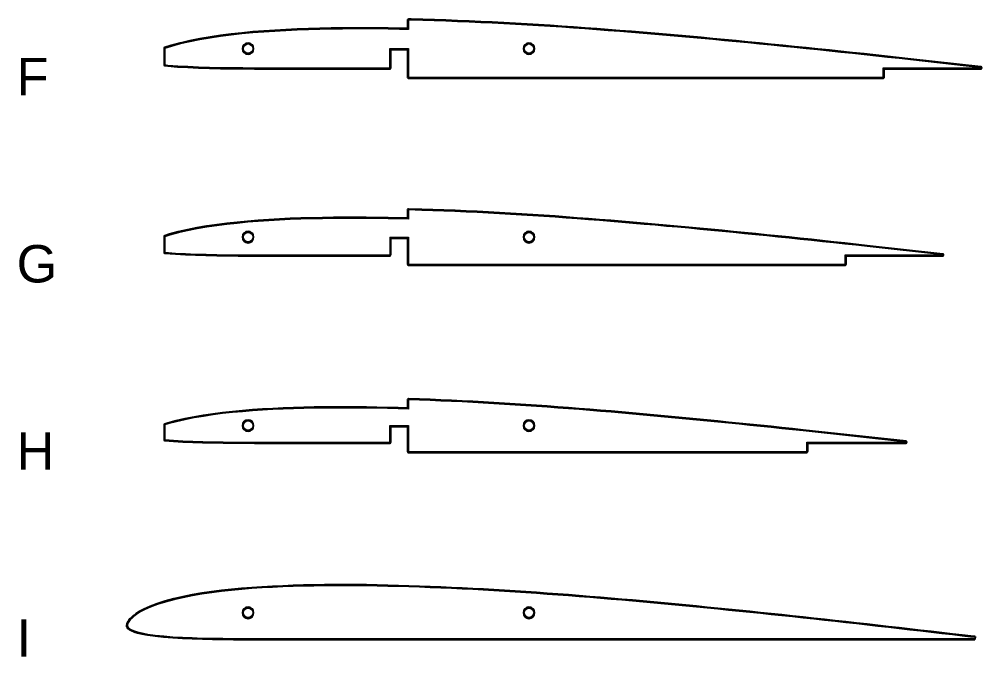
# Model space of a CAD drawing. Header units: millimetres. Extents: x -12 to 387, y -282 to 174.
# Drawn here: x -11.6 to 91.2, y -281.9 to -213.8 of the extents above; entities that cross this region are included whole.
import ezdxf

# ---------------------------------------------------------------- set-up
doc = ezdxf.new("R2010")
doc.units = ezdxf.units.MM
doc.layers.get('0').update_dxf_attribs({"color": 18, "lineweight": 9, "true_color": 0x000000})
doc.layers.add('+0.1mm', color=56, linetype='Continuous', true_color=0x808000)
doc.layers.add('Beschriftung', color=6, linetype='Continuous', lineweight=25, true_color=0xff00ff)
doc.styles.add('textstyle19', font='LiberationSans-Regular.ttf')
doc.styles.add('textstyle20', font='LiberationSans-Regular.ttf')
doc.styles.add('textstyle21', font='LiberationSans-Regular.ttf')
doc.styles.add('textstyle22', font='LiberationSans-Regular.ttf')

msp = doc.modelspace()

# ---------------------------------------------------------------- linework, layer by layer
at = {"layer": '+0.1mm'}
msp.add_line((90.5, -279.79), (90.49, -280.1), dxfattribs=at)
at = {"layer": '+0.1mm', "flags": 128}
for points in [[(29.9, -217.05), (29.9, -220, 0.414221), (30, -220.1), (30.96, -220.1), (32.21, -220.1), (33.47, -220.1), (34.72, -220.1), (35.97, -220.1), (37.22, -220.1), (38.47, -220.1), (39.72, -220.1), (40.97, -220.1), (42.22, -220.1), (43.47, -220.1), (43.47, -220.1), (44.72, -220.1), (45.97, -220.1), (47.22, -220.1), (48.47, -220.1), (49.72, -220.1), (50.97, -220.1), (52.22, -220.1), (53.47, -220.1), (54.72, -220.1), (55.97, -220.1), (57.22, -220.1), (59.72, -220.1), (62.22, -220.1), (63.47, -220.1), (64.72, -220.1), (65.97, -220.1), (67.22, -220.1), (68.46, -220.1), (69.71, -220.1), (70.96, -220.1), (72.21, -220.1), (73.47, -220.1), (74.72, -220.1), (75.97, -220.1), (80.7, -220.1, 0.414219), (80.8, -220), (80.8, -219.1), (91.11, -219.1, 0.945729), (91.13, -218.9), (83.63, -218.06), (82.39, -217.92), (81.15, -217.79), (79.91, -217.65, 0.000273), (79.91, -217.65), (78.67, -217.52, 0.000261), (78.67, -217.52), (77.43, -217.38, 0.000257), (77.43, -217.38), (76.18, -217.25, 0.000256), (76.18, -217.25), (74.94, -217.12, 0.000263), (74.94, -217.12), (73.7, -216.99, 0.000261), (73.7, -216.99), (72.46, -216.87), (71.21, -216.74, 0.000256), (71.21, -216.74), (69.97, -216.61), (68.73, -216.49, 0.000272), (68.73, -216.49), (67.48, -216.37, 0.000272), (67.48, -216.37), (66.24, -216.24, 0.000292), (66.24, -216.24), (65, -216.12, 0.000333), (65, -216.12), (63.75, -216.01, 0.000291), (63.75, -216.01), (62.51, -215.89, 0.00039), (62.51, -215.89), (61.27, -215.77, 0.000334), (61.27, -215.77), (60.03, -215.66, 0.00039), (60.03, -215.66), (58.79, -215.55, 0.00043), (58.79, -215.55), (57.54, -215.44, 0.000391), (57.54, -215.44), (56.3, -215.33, 0.00049), (56.3, -215.33), (55.06, -215.23, 0.00047), (55.06, -215.23), (53.82, -215.13, 0.000531), (53.82, -215.13), (52.58, -215.03, 0.000509), (52.58, -215.03), (51.34, -214.93, 0.000572), (51.34, -214.93), (50.1, -214.84, 0.00057), (50.1, -214.84), (48.86, -214.75, 0.000571), (48.86, -214.75), (47.62, -214.66, 0.000693), (47.62, -214.66), (46.38, -214.57, 0.000631), (46.38, -214.57), (45.14, -214.49, 0.000692), (45.14, -214.49), (43.9, -214.41, 0.000694), (43.9, -214.41), (42.66, -214.34, 0.000712), (42.66, -214.34), (41.43, -214.27, 0.000753), (41.43, -214.27), (40.19, -214.2, 0.000792), (40.19, -214.2), (38.95, -214.13, 0.000812), (38.95, -214.13), (37.71, -214.08, 0.000813), (37.71, -214.08), (36.48, -214.02, 0.000893), (36.48, -214.02), (35.24, -213.97, 0.000933), (35.24, -213.97), (34, -213.92, 0.000915), (34, -213.92), (32.77, -213.88, 0.001055), (32.77, -213.88), (31.53, -213.84, 0.001077), (31.53, -213.84), (30.3, -213.81, 0.001118), (30.3, -213.81), (30, -213.81, 0.420337), (29.9, -213.91), (29.9, -214.8), (29.05, -214.79, 0.001201), (29.05, -214.79), (27.82, -214.77, 0.001284), (27.82, -214.77), (26.6, -214.75, 0.001369), (26.6, -214.75), (25.38, -214.75, 0.001453), (25.38, -214.75), (24.16, -214.75, 0.001581), (24.16, -214.75), (22.94, -214.76, 0.00169), (22.94, -214.76), (21.73, -214.77, 0.001779), (21.73, -214.77), (20.52, -214.8, 0.002018), (20.52, -214.8), (19.31, -214.83, 0.002115), (19.31, -214.83), (18.11, -214.88, 0.002342), (18.11, -214.88), (16.91, -214.93, 0.002533), (16.91, -214.93), (15.73, -215, 0.002841), (15.72, -215), (14.54, -215.08, 0.003099), (14.54, -215.08), (13.37, -215.17, 0.003484), (13.37, -215.17), (12.21, -215.28, 0.003827), (12.21, -215.28), (11.06, -215.41, 0.004416), (11.06, -215.41), (9.93, -215.55, 0.004902), (9.93, -215.56), (8.81, -215.72, 0.005676), (8.81, -215.72), (7.72, -215.91, 0.006612), (7.72, -215.91), (6.67, -216.12, 0.00755), (6.66, -216.12), (5.65, -216.35, 0.008925), (5.64, -216.35), (4.68, -216.61, 0.010628), (4.67, -216.61), (3.97, -216.83, 0.32761), (3.9, -216.93), (3.9, -218.66, 0.383108), (3.99, -218.76), (4.3, -218.8, 0.007014), (4.31, -218.8), (5.35, -218.88, 0.005172), (5.35, -218.88), (6.45, -218.94, 0.003807), (6.45, -218.94), (7.58, -218.99, 0.003091), (7.58, -218.99), (8.75, -219.03, 0.00234), (8.75, -219.03), (9.93, -219.06, 0.001762), (9.93, -219.06), (11.13, -219.07, 0.001283), (11.13, -219.07), (12.33, -219.08, 0.000965), (12.33, -219.08), (13.55, -219.09, 0.000575), (13.55, -219.09), (14.77, -219.09, 0.000271), (14.77, -219.09), (16, -219.1, 0.00025), (16, -219.1), (17.23, -219.1), (18.47, -219.1), (19.71, -219.1), (20.95, -219.1), (22.2, -219.1), (23.44, -219.1), (24.69, -219.1), (25.95, -219.1), (27.2, -219.1), (28, -219.1, 0.414206), (28.1, -219), (28.1, -217.05)], [(12.27, -216.95, 1), (13.47, -216.95, 1)], [(42.27, -216.95, 1), (43.47, -216.95, 1)], [(30, -240.1), (32.08, -240.1), (33.28, -240.1), (34.48, -240.1), (35.68, -240.1), (36.88, -240.1), (38.08, -240.1), (39.28, -240.1), (40.47, -240.1), (41.67, -240.1), (41.67, -240.1), (42.87, -240.1), (44.07, -240.1), (45.26, -240.1), (46.46, -240.1), (47.66, -240.1), (48.86, -240.1), (48.86, -240.1), (50.06, -240.1), (51.26, -240.1), (52.46, -240.1), (53.65, -240.1), (54.85, -240.1), (57.25, -240.1), (59.64, -240.1), (60.84, -240.1), (62.04, -240.1), (63.24, -240.1), (64.44, -240.1), (65.63, -240.1), (66.83, -240.1), (68.03, -240.1), (69.23, -240.1), (70.43, -240.1), (71.63, -240.1), (72.82, -240.1), (76.62, -240.1, 0.414219), (76.72, -240), (76.72, -239.1), (87.03, -239.1, 0.946161), (87.05, -238.9), (78.99, -238.01), (77.8, -237.87), (76.61, -237.74, 0.000273), (76.61, -237.74), (75.41, -237.62, 0.000261), (75.41, -237.62), (74.22, -237.49, 0.000257), (74.22, -237.49), (73.03, -237.36, 0.000256), (73.03, -237.36), (71.84, -237.24, 0.000263), (71.84, -237.24), (70.65, -237.11, 0.000261), (70.65, -237.11), (69.46, -236.99), (68.27, -236.87, 0.000256), (68.27, -236.87), (67.08, -236.75), (65.88, -236.63, 0.000272), (65.88, -236.63), (64.69, -236.51, 0.000272), (64.69, -236.51), (63.5, -236.4, 0.000292), (63.5, -236.4), (62.31, -236.28, 0.000333), (62.31, -236.28), (61.12, -236.17, 0.000291), (61.12, -236.17), (59.93, -236.06, 0.00039), (59.93, -236.06), (58.74, -235.95, 0.000334), (58.74, -235.95), (57.55, -235.84, 0.00039), (57.55, -235.84), (56.36, -235.73, 0.00043), (56.36, -235.73), (55.17, -235.63, 0.000391), (55.17, -235.63), (53.98, -235.52, 0.00049), (53.98, -235.52), (52.79, -235.42, 0.00047), (52.79, -235.42), (51.6, -235.32, 0.000531), (51.6, -235.32), (50.41, -235.23, 0.000509), (50.41, -235.23), (49.22, -235.14, 0.000572), (49.22, -235.14), (48.03, -235.05, 0.00057), (48.03, -235.05), (46.84, -234.96, 0.000571), (46.84, -234.96), (45.65, -234.87, 0.000693), (45.65, -234.87), (44.46, -234.79, 0.000631), (44.46, -234.79), (43.28, -234.71, 0.000692), (43.28, -234.71), (42.09, -234.64, 0.000694), (42.09, -234.64), (40.9, -234.57, 0.000712), (40.9, -234.57), (39.71, -234.5, 0.000753), (39.71, -234.5), (38.53, -234.43, 0.000792), (38.53, -234.43), (37.34, -234.37, 0.000812), (37.34, -234.37), (36.15, -234.32, 0.000813), (36.15, -234.32), (34.97, -234.26, 0.000893), (34.97, -234.26), (33.78, -234.21, 0.000933), (33.78, -234.21), (32.6, -234.17, 0.000915), (32.6, -234.17), (31.41, -234.13, 0.001055), (31.41, -234.13), (30, -234.09, 0.422923), (29.9, -234.19), (29.9, -235.08), (27.85, -235.04, 0.001201), (27.85, -235.04), (26.67, -235.02, 0.001284), (26.67, -235.02), (25.5, -235.01, 0.001369), (25.5, -235.01), (24.33, -235, 0.001453), (24.33, -235), (23.16, -235, 0.001581), (23.16, -235), (21.99, -235.01, 0.00169), (21.99, -235.01), (20.83, -235.03, 0.001779), (20.83, -235.03), (19.67, -235.05, 0.002018), (19.67, -235.05), (18.51, -235.08, 0.002115), (18.51, -235.08), (17.36, -235.12, 0.002342), (17.36, -235.12), (16.22, -235.18, 0.002533), (16.22, -235.18), (15.08, -235.24, 0.002841), (15.08, -235.24), (13.94, -235.32, 0.003099), (13.94, -235.32), (12.82, -235.41, 0.003484), (12.82, -235.41), (11.71, -235.52, 0.003827), (11.71, -235.52), (10.61, -235.64, 0.004416), (10.61, -235.64), (9.52, -235.78, 0.004902), (9.52, -235.78), (8.46, -235.93, 0.005676), (8.45, -235.93), (7.41, -236.11, 0.006612), (7.41, -236.11), (6.4, -236.31, 0.00755), (6.39, -236.31), (5.42, -236.54, 0.008925), (5.42, -236.54), (4.5, -236.79, 0.010628), (4.49, -236.79), (3.97, -236.95, 0.32761), (3.9, -237.05), (3.9, -238.7, 0.391173), (3.99, -238.8), (5.13, -238.89, 0.005172), (5.13, -238.89), (6.18, -238.95, 0.003807), (6.18, -238.95), (7.27, -239, 0.003091), (7.27, -239), (8.38, -239.03, 0.00234), (8.39, -239.03), (9.52, -239.06, 0.001762), (9.52, -239.06), (10.67, -239.07, 0.001283), (10.67, -239.07), (11.82, -239.08, 0.000965), (11.82, -239.08), (12.99, -239.09, 0.000575), (12.99, -239.09), (14.16, -239.1, 0.000271), (14.16, -239.1), (15.34, -239.1, 0.00025), (15.34, -239.1), (16.52, -239.1), (17.7, -239.1), (18.89, -239.1), (20.08, -239.1), (21.28, -239.1), (22.47, -239.1), (23.67, -239.1), (24.87, -239.1), (26.07, -239.1), (27.28, -239.1), (28, -239.1, 0.414229), (28.1, -239), (28.1, -237.19), (29.9, -237.19), (29.9, -240, 0.414202)], [(12.27, -237.09, 1), (13.47, -237.09, 1)], [(42.27, -237.09, 1), (43.47, -237.09, 1)], [(3.99, -258.82), (4.91, -258.9, 0.005172), (4.91, -258.9), (5.92, -258.96, 0.003807), (5.92, -258.96), (6.96, -259, 0.003091), (6.96, -259), (8.02, -259.04, 0.00234), (8.02, -259.04), (9.11, -259.06, 0.001762), (9.11, -259.06), (10.2, -259.07, 0.001283), (10.21, -259.07), (11.31, -259.09, 0.000965), (11.31, -259.09), (12.43, -259.09, 0.000575), (12.43, -259.09), (13.55, -259.1, 0.000271), (13.55, -259.1), (14.67, -259.1, 0.00025), (14.67, -259.1), (15.8, -259.1), (16.94, -259.1), (18.07, -259.1), (19.22, -259.1), (20.36, -259.1), (21.5, -259.1), (22.65, -259.1), (23.8, -259.1), (24.95, -259.1), (26.1, -259.1), (27.25, -259.1), (28, -259.1, 0.414206), (28.1, -259), (28.1, -257.34), (29.9, -257.34), (29.9, -260, 0.414209), (30, -260.1), (68.53, -260.1), (72.53, -260.1, 0.414219), (72.63, -260), (72.63, -259.1), (83.12, -259.1, 0.947571), (83.13, -258.9), (72.15, -257.71, 0.000261), (72.15, -257.71), (71.01, -257.59, 0.000257), (71.01, -257.59), (69.88, -257.47, 0.000256), (69.88, -257.47), (68.74, -257.35, 0.000263), (68.74, -257.35), (67.6, -257.23, 0.000261), (67.6, -257.23), (66.46, -257.12), (65.32, -257, 0.000256), (65.32, -257), (64.18, -256.89), (63.04, -256.77, 0.000272), (63.04, -256.77), (61.9, -256.66, 0.000272), (61.9, -256.66), (60.76, -256.55, 0.000292), (60.76, -256.55), (59.62, -256.44, 0.000333), (59.62, -256.44), (58.48, -256.33, 0.000291), (58.48, -256.33), (57.34, -256.22, 0.00039), (57.34, -256.22), (56.2, -256.12, 0.000334), (56.2, -256.12), (55.06, -256.01, 0.00039), (55.06, -256.01), (53.92, -255.91, 0.00043), (53.92, -255.91), (52.78, -255.81, 0.000391), (52.78, -255.81), (51.64, -255.71, 0.00049), (51.64, -255.71), (50.5, -255.62, 0.00047), (50.5, -255.62), (49.37, -255.52, 0.000531), (49.37, -255.52), (48.23, -255.43, 0.000509), (48.23, -255.43), (47.09, -255.34, 0.000572), (47.09, -255.34), (45.95, -255.26, 0.00057), (45.95, -255.26), (44.82, -255.17, 0.000571), (44.82, -255.17), (43.68, -255.09, 0.000693), (43.68, -255.09), (42.54, -255.01, 0.000631), (42.54, -255.01), (41.41, -254.94, 0.000692), (41.4, -254.94), (40.27, -254.87, 0.000694), (40.27, -254.87), (39.13, -254.8, 0.000712), (39.13, -254.8), (38, -254.73, 0.000753), (38, -254.73), (36.86, -254.67, 0.000792), (36.86, -254.67), (35.73, -254.61, 0.000812), (35.72, -254.61), (34.59, -254.56, 0.000813), (34.59, -254.56), (33.46, -254.51, 0.000893), (33.45, -254.51), (32.32, -254.46, 0.000933), (32.32, -254.46), (31.19, -254.42, 0.000915), (31.19, -254.42), (30, -254.38, 0.424167), (29.9, -254.48), (29.9, -255.37), (28.89, -255.34, 0.001077), (28.89, -255.34), (27.77, -255.32, 0.001118), (27.77, -255.32), (26.64, -255.29, 0.001201), (26.64, -255.29), (25.52, -255.27, 0.001284), (25.52, -255.27), (24.4, -255.26, 0.001369), (24.4, -255.26), (23.28, -255.26, 0.001453), (23.28, -255.26), (22.16, -255.26, 0.001581), (22.16, -255.26), (21.04, -255.26, 0.00169), (21.04, -255.26), (19.93, -255.28, 0.001779), (19.93, -255.28), (18.82, -255.3, 0.002018), (18.82, -255.3), (17.71, -255.33, 0.002115), (17.71, -255.33), (16.61, -255.37, 0.002342), (16.61, -255.37), (15.52, -255.43, 0.002533), (15.52, -255.43), (14.43, -255.49, 0.002841), (14.43, -255.49), (13.34, -255.56, 0.003099), (13.34, -255.56), (12.27, -255.65, 0.003484), (12.27, -255.65), (11.21, -255.75, 0.003827), (11.2, -255.75), (10.15, -255.86, 0.004416), (10.15, -255.86), (9.12, -256, 0.004902), (9.11, -256), (8.1, -256.15, 0.005676), (8.09, -256.15), (7.1, -256.32, 0.006612), (7.1, -256.32), (6.13, -256.51, 0.00755), (6.13, -256.51), (5.2, -256.73, 0.008925), (5.19, -256.73), (4.31, -256.96, 0.010628), (4.31, -256.96), (3.97, -257.07, 0.32761), (3.9, -257.17), (3.9, -258.73, 0.391173)], [(12.27, -257.24, 1), (13.47, -257.24, 1)], [(42.27, -257.24, 1), (43.47, -257.24, 1)], [(12.27, -277.24, 1), (13.47, -277.24, 1)], [(42.27, -277.24, 1), (43.47, -277.24, 1)]]:
    msp.add_lwpolyline(points, format="xyb", close=True, dxfattribs=at)
msp.add_lwpolyline([(90.5, -279.79), (90.04, -279.74, 0.000539), (90.04, -279.74), (89.14, -279.63, 0.000914), (89.14, -279.63), (88.09, -279.51, 0.000579), (88.09, -279.51), (86.97, -279.38), (85.83, -279.25), (84.69, -279.12), (83.55, -278.99), (82.41, -278.86), (81.27, -278.73), (80.13, -278.6), (78.99, -278.47), (77.85, -278.34), (76.71, -278.21), (75.57, -278.09), (74.43, -277.96), (73.29, -277.84, 0.000273), (73.29, -277.84), (72.15, -277.71, 0.000261), (72.15, -277.71), (71.01, -277.59, 0.000257), (71.01, -277.59), (69.88, -277.47, 0.000256), (69.88, -277.47), (68.74, -277.35, 0.000263), (68.74, -277.35), (67.6, -277.23, 0.000261), (67.6, -277.23), (66.46, -277.12), (65.32, -277, 0.000256), (65.32, -277), (64.18, -276.89), (63.04, -276.77, 0.000272), (63.04, -276.77), (61.9, -276.66, 0.000272), (61.9, -276.66), (60.76, -276.55, 0.000292), (60.76, -276.55), (59.62, -276.44, 0.000333), (59.62, -276.44), (58.48, -276.33, 0.000291), (58.48, -276.33), (57.34, -276.22, 0.00039), (57.34, -276.22), (56.2, -276.12, 0.000334), (56.2, -276.12), (55.06, -276.01, 0.00039), (55.06, -276.01), (53.92, -275.91, 0.00043), (53.92, -275.91), (52.78, -275.81, 0.000391), (52.78, -275.81), (51.64, -275.71, 0.00049), (51.64, -275.71), (50.5, -275.62, 0.00047), (50.5, -275.62), (49.37, -275.52, 0.000531), (49.37, -275.52), (48.23, -275.43, 0.000509), (48.23, -275.43), (47.09, -275.34, 0.000572), (47.09, -275.34), (45.95, -275.26, 0.00057), (45.95, -275.26), (44.82, -275.17, 0.000571), (44.82, -275.17), (43.68, -275.09, 0.000693), (43.68, -275.09), (42.54, -275.01, 0.000631), (42.54, -275.01), (41.41, -274.94, 0.000692), (41.4, -274.94), (40.27, -274.87, 0.000694), (40.27, -274.87), (39.13, -274.8, 0.000712), (39.13, -274.8), (38, -274.73, 0.000753), (38, -274.73), (36.86, -274.67, 0.000792), (36.86, -274.67), (35.73, -274.61, 0.000812), (35.72, -274.61), (34.59, -274.56, 0.000813), (34.59, -274.56), (33.46, -274.51, 0.000893), (33.45, -274.51), (32.32, -274.46, 0.000933), (32.32, -274.46), (31.19, -274.42, 0.000915), (31.19, -274.42), (30.05, -274.38, 0.001055), (30.05, -274.38), (28.92, -274.35, 0.001077), (28.92, -274.35), (27.79, -274.32, 0.001118), (27.79, -274.32), (26.66, -274.29, 0.001201), (26.66, -274.29), (25.53, -274.27, 0.001284), (25.53, -274.27), (24.4, -274.26, 0.001369), (24.4, -274.26), (23.28, -274.26, 0.001453), (23.28, -274.26), (22.15, -274.26, 0.001581), (22.15, -274.26), (21.03, -274.26, 0.00169), (21.03, -274.26), (19.91, -274.28, 0.001779), (19.91, -274.28), (18.8, -274.3, 0.002018), (18.79, -274.3), (17.68, -274.33, 0.002115), (17.68, -274.33), (16.57, -274.38, 0.002342), (16.57, -274.38), (15.47, -274.43, 0.002533), (15.47, -274.43), (14.37, -274.49, 0.002841), (14.36, -274.49), (13.27, -274.56, 0.003099), (13.27, -274.56), (12.18, -274.65, 0.003484), (12.18, -274.65), (11.1, -274.75, 0.003827), (11.1, -274.75), (10.04, -274.87, 0.004416), (10.03, -274.87), (8.98, -275.01, 0.004902), (8.98, -275.01), (7.94, -275.16, 0.005676), (7.94, -275.16), (6.92, -275.33, 0.006612), (6.91, -275.34), (5.92, -275.53, 0.00755), (5.92, -275.53), (4.95, -275.76, 0.008925), (4.95, -275.76), (4.03, -276, 0.010628), (4.03, -276), (3.18, -276.27, 0.012991), (3.17, -276.27), (2.41, -276.56, 0.015685), (2.41, -276.56), (1.78, -276.84, 0.017676), (1.77, -276.84), (1.28, -277.1, 0.018881), (1.27, -277.11), (0.9, -277.34, 0.019406), (0.9, -277.35), (0.63, -277.55, 0.019795), (0.62, -277.55), (0.42, -277.73, 0.02026), (0.41, -277.74), (0.26, -277.89, 0.020788), (0.26, -277.9), (0.14, -278.04, 0.02189), (0.14, -278.04), (0.06, -278.17, 0.023636), (0.05, -278.17), (-0.01, -278.29, 0.027369), (-0.02, -278.3), (-0.06, -278.4, 0.034266), (-0.06, -278.41), (-0.09, -278.52, 0.048987), (-0.09, -278.54), (-0.1, -278.64, 0.076828), (-0.1, -278.67), (-0.07, -278.77, 0.119973), (-0.05, -278.81), (0.04, -278.92, 0.057914), (0.06, -278.93), (0.19, -279.03, 0.034198), (0.21, -279.03), (0.41, -279.14, 0.024545), (0.42, -279.15), (0.69, -279.25, 0.019006), (0.7, -279.26), (1.05, -279.37, 0.015777), (1.06, -279.37), (1.53, -279.49, 0.013218), (1.54, -279.49), (2.15, -279.6, 0.011254), (2.16, -279.61), (2.94, -279.72, 0.009003), (2.94, -279.72), (3.86, -279.82, 0.007014), (3.86, -279.82), (4.84, -279.9, 0.005172), (4.84, -279.9), (5.87, -279.96, 0.003807), (5.87, -279.96), (6.92, -280, 0.003091), (6.92, -280), (8, -280.04, 0.00234), (8, -280.04), (9.09, -280.06, 0.001762), (9.09, -280.06), (10.19, -280.07, 0.001283), (10.19, -280.07), (11.3, -280.09, 0.000965), (11.31, -280.09), (12.42, -280.09, 0.000575), (12.42, -280.09), (13.55, -280.1, 0.000271), (13.55, -280.1), (14.67, -280.1, 0.00025), (14.67, -280.1), (15.8, -280.1), (16.94, -280.1), (18.07, -280.1), (19.22, -280.1), (20.36, -280.1), (21.5, -280.1), (22.65, -280.1), (23.8, -280.1), (24.95, -280.1), (26.1, -280.1), (27.25, -280.1), (28.4, -280.1), (29.55, -280.1), (30.69, -280.1), (31.84, -280.1), (32.99, -280.1), (34.14, -280.1), (35.28, -280.1), (36.43, -280.1), (37.58, -280.1), (38.72, -280.1), (39.87, -280.1), (41.02, -280.1), (42.16, -280.1), (43.31, -280.1), (44.45, -280.1), (45.6, -280.1), (46.75, -280.1), (47.89, -280.1), (49.04, -280.1), (50.19, -280.1), (51.33, -280.1), (51.33, -280.1), (52.48, -280.1), (52.48, -280.1), (53.63, -280.1), (54.77, -280.1), (55.92, -280.1), (57.06, -280.1), (58.21, -280.1), (59.36, -280.1), (60.5, -280.1), (61.65, -280.1), (62.8, -280.1), (63.94, -280.1), (65.09, -280.1), (66.24, -280.1), (67.38, -280.1), (68.53, -280.1), (69.68, -280.1), (70.82, -280.1), (71.97, -280.1), (73.12, -280.1), (74.27, -280.1), (75.41, -280.1), (76.56, -280.1), (77.71, -280.1), (78.86, -280.1), (80.01, -280.1), (81.16, -280.1), (82.31, -280.1), (83.46, -280.1), (84.61, -280.1), (85.76, -280.1), (86.91, -280.1), (88.04, -280.1), (89.11, -280.1), (90.02, -280.1), (90.49, -280.1)], format="xyb", dxfattribs=at)
for p, q in [((30, -213.91), (30, -214.91)), ((4, -216.93), (4, -218.66)), ((28, -219), (28, -216.95)), ((28, -216.95), (30, -216.95)), ((30, -216.95), (30, -220)), ((80.7, -220), (80.7, -219)), ((80.7, -219), (91.11, -219)), ((30, -234.19), (30, -235.18)), ((4, -237.05), (4, -238.7)), ((28, -237.09), (30, -237.09)), ((28, -237.09), (28, -239)), ((30, -237.09), (30, -240)), ((76.62, -240), (76.62, -239)), ((76.62, -239), (87.03, -239)), ((30, -254.48), (30, -255.48)), ((4, -257.17), (4, -258.73)), ((28, -259), (28, -257.24)), ((28, -257.24), (30, -257.24)), ((30, -257.24), (30, -260)), ((72.53, -260), (72.53, -259)), ((72.53, -259), (83.12, -259))]:
    msp.add_line(p, q)
at = {"flags": 128}
for points in [[(91.11, -219), (83.62, -218.16), (82.38, -218.02), (81.14, -217.89), (79.9, -217.75), (78.66, -217.62), (77.41, -217.48), (76.17, -217.35), (74.93, -217.22), (73.69, -217.09), (72.45, -216.96), (71.2, -216.84), (69.96, -216.71), (68.72, -216.59), (67.47, -216.47), (66.23, -216.34), (64.99, -216.22), (63.75, -216.11), (62.5, -215.99), (61.26, -215.87), (60.02, -215.76), (58.78, -215.65), (57.54, -215.54), (56.29, -215.43), (55.05, -215.33), (53.81, -215.23), (52.57, -215.13), (51.33, -215.03), (50.09, -214.94), (48.85, -214.85), (47.61, -214.76), (46.38, -214.67), (45.14, -214.59), (43.9, -214.51), (42.66, -214.44), (41.42, -214.37), (40.18, -214.3), (38.94, -214.23), (37.71, -214.18), (36.47, -214.12), (35.23, -214.07), (34, -214.02), (32.76, -213.98), (31.53, -213.94), (30.3, -213.91), (30, -213.91)], [(30, -214.91), (29.05, -214.89), (27.82, -214.87), (26.6, -214.85), (25.38, -214.85), (24.16, -214.85), (22.94, -214.86), (21.73, -214.87), (20.52, -214.9), (19.31, -214.93), (18.11, -214.98), (16.92, -215.03), (15.73, -215.1), (14.55, -215.18), (13.38, -215.27), (12.22, -215.38), (11.07, -215.51), (9.94, -215.65), (8.83, -215.82), (7.74, -216), (6.69, -216.21), (5.67, -216.45), (4.7, -216.71), (4, -216.93)], [(4, -218.66), (4.31, -218.7), (5.36, -218.78), (6.45, -218.84), (7.59, -218.89), (8.75, -218.93), (9.93, -218.96), (11.13, -218.97), (12.33, -218.98), (13.55, -218.99), (14.77, -218.99), (16, -219), (17.23, -219), (18.47, -219), (19.71, -219), (20.95, -219), (22.2, -219), (23.44, -219), (24.69, -219), (25.95, -219), (27.2, -219), (28, -219)], [(30, -220), (30.96, -220), (32.21, -220), (33.47, -220), (34.72, -220), (35.97, -220), (37.22, -220), (38.47, -220), (39.72, -220), (40.97, -220), (42.22, -220), (43.47, -220), (44.72, -220), (45.97, -220), (47.22, -220), (48.47, -220), (49.72, -220), (50.97, -220), (52.22, -220), (53.47, -220), (54.72, -220), (55.97, -220), (57.22, -220), (58.47, -220), (59.72, -220), (60.97, -220), (62.22, -220), (63.47, -220), (64.72, -220), (65.97, -220), (67.22, -220), (68.46, -220), (69.71, -220), (70.96, -220), (72.21, -220), (73.47, -220), (74.72, -220), (75.97, -220), (80.7, -220)], [(87.03, -239), (78.98, -238.11), (77.78, -237.97), (76.59, -237.84), (75.4, -237.72), (74.21, -237.59), (73.02, -237.46), (71.83, -237.34), (70.64, -237.21), (69.45, -237.09), (68.26, -236.97), (67.07, -236.85), (65.87, -236.73), (64.68, -236.61), (63.49, -236.5), (62.3, -236.38), (61.11, -236.27), (59.92, -236.15), (58.73, -236.04), (57.54, -235.94), (56.35, -235.83), (55.16, -235.73), (53.97, -235.62), (52.78, -235.52), (51.59, -235.42), (50.4, -235.33), (49.21, -235.24), (48.02, -235.15), (46.83, -235.06), (45.65, -234.97), (44.46, -234.89), (43.27, -234.81), (42.08, -234.74), (40.89, -234.67), (39.71, -234.6), (38.52, -234.53), (37.33, -234.47), (36.15, -234.42), (34.96, -234.36), (33.78, -234.31), (32.59, -234.27), (31.41, -234.23), (30, -234.19)], [(30, -235.18), (27.85, -235.14), (26.67, -235.12), (25.5, -235.11), (24.33, -235.1), (23.16, -235.1), (21.99, -235.11), (20.83, -235.13), (19.67, -235.15), (18.52, -235.18), (17.37, -235.22), (16.22, -235.28), (15.08, -235.34), (13.95, -235.42), (12.83, -235.51), (11.72, -235.62), (10.62, -235.74), (9.54, -235.87), (8.47, -236.03), (7.43, -236.21), (6.42, -236.41), (5.44, -236.64), (4.52, -236.88), (4, -237.05)], [(4, -238.7), (5.14, -238.79), (6.19, -238.85), (7.27, -238.9), (8.39, -238.93), (9.52, -238.96), (10.67, -238.97), (11.82, -238.98), (12.99, -238.99), (14.16, -239), (15.34, -239), (16.52, -239), (17.7, -239), (18.89, -239), (20.08, -239), (21.28, -239), (22.47, -239), (23.67, -239), (24.87, -239), (26.07, -239), (27.28, -239), (28, -239)], [(30, -240), (32.08, -240), (33.28, -240), (34.48, -240), (35.68, -240), (36.88, -240), (38.08, -240), (39.28, -240), (40.47, -240), (41.67, -240), (42.87, -240), (44.07, -240), (45.26, -240), (46.46, -240), (47.66, -240), (48.86, -240), (50.06, -240), (51.26, -240), (52.46, -240), (53.65, -240), (54.85, -240), (56.05, -240), (57.25, -240), (58.45, -240), (59.64, -240), (60.84, -240), (62.04, -240), (63.24, -240), (64.44, -240), (65.63, -240), (66.83, -240), (68.03, -240), (69.23, -240), (70.43, -240), (71.63, -240), (72.82, -240), (76.62, -240)], [(83.12, -259), (72.14, -257.81), (71, -257.69), (69.86, -257.57), (68.73, -257.45), (67.59, -257.33), (66.45, -257.22), (65.31, -257.1), (64.17, -256.99), (63.03, -256.87), (61.89, -256.76), (60.75, -256.65), (59.61, -256.54), (58.47, -256.43), (57.33, -256.32), (56.19, -256.22), (55.05, -256.11), (53.91, -256.01), (52.77, -255.91), (51.63, -255.81), (50.5, -255.72), (49.36, -255.62), (48.22, -255.53), (47.08, -255.44), (45.95, -255.36), (44.81, -255.27), (43.67, -255.19), (42.53, -255.11), (41.4, -255.04), (40.26, -254.97), (39.13, -254.9), (37.99, -254.83), (36.86, -254.77), (35.72, -254.71), (34.59, -254.66), (33.45, -254.61), (32.32, -254.56), (31.18, -254.52), (30, -254.48)], [(30, -255.48), (28.89, -255.44), (27.77, -255.42), (26.64, -255.39), (25.52, -255.37), (24.4, -255.36), (23.28, -255.36), (22.16, -255.36), (21.04, -255.36), (19.93, -255.38), (18.82, -255.4), (17.72, -255.43), (16.62, -255.47), (15.52, -255.53), (14.43, -255.59), (13.35, -255.66), (12.28, -255.75), (11.22, -255.85), (10.16, -255.96), (9.13, -256.1), (8.11, -256.25), (7.12, -256.42), (6.15, -256.61), (5.22, -256.82), (4.34, -257.06), (4, -257.17)], [(4, -258.73), (4.92, -258.8), (5.92, -258.86), (6.96, -258.9), (8.03, -258.94), (9.11, -258.96), (10.21, -258.97), (11.31, -258.99), (12.43, -258.99), (13.55, -259), (14.67, -259), (15.8, -259), (16.94, -259), (18.07, -259), (19.22, -259), (20.36, -259), (21.5, -259), (22.65, -259), (23.8, -259), (24.95, -259), (26.1, -259), (27.25, -259), (28, -259)], [(30, -260), (68.53, -260), (72.53, -260)], [(90.49, -279.89), (90.03, -279.83), (89.13, -279.73), (88.08, -279.61), (86.96, -279.48), (85.82, -279.35), (84.68, -279.22), (83.54, -279.09), (82.4, -278.96), (81.26, -278.83), (80.12, -278.7), (78.98, -278.57), (77.84, -278.44), (76.7, -278.31), (75.56, -278.19), (74.42, -278.06), (73.28, -277.94), (72.14, -277.81), (71, -277.69), (69.86, -277.57), (68.73, -277.45), (67.59, -277.33), (66.45, -277.22), (65.31, -277.1), (64.17, -276.99), (63.03, -276.87), (61.89, -276.76), (60.75, -276.65), (59.61, -276.54), (58.47, -276.43), (57.33, -276.32), (56.19, -276.22), (55.05, -276.11), (53.91, -276.01), (52.77, -275.91), (51.63, -275.81), (50.5, -275.72), (49.36, -275.62), (48.22, -275.53), (47.08, -275.44), (45.95, -275.36), (44.81, -275.27), (43.67, -275.19), (42.53, -275.11), (41.4, -275.04), (40.26, -274.97), (39.13, -274.9), (37.99, -274.83), (36.86, -274.77), (35.72, -274.71), (34.59, -274.66), (33.45, -274.61), (32.32, -274.56), (31.18, -274.52), (30.05, -274.48), (28.92, -274.45), (27.79, -274.42), (26.66, -274.39), (25.53, -274.37), (24.4, -274.36), (23.28, -274.36), (22.15, -274.36), (21.03, -274.36), (19.91, -274.38), (18.8, -274.4), (17.68, -274.43), (16.58, -274.48), (15.47, -274.53), (14.37, -274.59), (13.28, -274.66), (12.19, -274.75), (11.11, -274.85), (10.05, -274.97), (8.99, -275.11), (7.95, -275.26), (6.93, -275.43), (5.94, -275.63), (4.98, -275.85), (4.06, -276.1), (3.21, -276.37), (2.45, -276.65), (1.82, -276.93), (1.32, -277.19), (0.96, -277.43), (0.69, -277.63), (0.48, -277.81), (0.33, -277.96), (0.22, -278.1), (0.14, -278.22), (0.08, -278.33), (0.03, -278.44), (0.01, -278.54), (0, -278.65), (0.02, -278.75), (0.11, -278.85), (0.25, -278.95), (0.46, -279.05), (0.73, -279.16), (1.08, -279.27), (1.56, -279.39), (2.17, -279.51), (2.95, -279.62), (3.87, -279.72), (4.85, -279.8), (5.87, -279.86), (6.92, -279.9), (8, -279.94), (9.09, -279.96), (10.19, -279.97), (11.31, -279.99), (12.42, -279.99), (13.55, -280), (14.67, -280), (15.8, -280), (16.94, -280), (18.07, -280), (19.22, -280), (20.36, -280), (21.5, -280), (22.65, -280), (23.8, -280), (24.95, -280), (26.1, -280), (27.25, -280), (28.4, -280), (29.55, -280), (30.69, -280), (31.84, -280), (32.99, -280), (34.14, -280), (35.28, -280), (36.43, -280), (37.58, -280), (38.72, -280), (39.87, -280), (41.02, -280), (42.16, -280), (43.31, -280), (44.45, -280), (45.6, -280), (46.75, -280), (47.89, -280), (49.04, -280), (50.19, -280), (51.33, -280), (52.48, -280), (53.63, -280), (54.77, -280), (55.92, -280), (57.06, -280), (58.21, -280), (59.36, -280), (60.5, -280), (61.65, -280), (62.8, -280), (63.94, -280), (65.09, -280), (66.24, -280), (67.38, -280), (68.53, -280), (69.68, -280), (70.82, -280), (71.97, -280), (73.12, -280), (74.27, -280), (75.41, -280), (76.56, -280), (77.71, -280), (78.86, -280), (80.01, -280), (81.16, -280), (82.31, -280), (83.46, -280), (84.61, -280), (85.76, -280), (86.91, -280), (88.04, -280), (89.11, -280), (90.02, -280), (90.49, -280)]]:
    msp.add_lwpolyline(points, dxfattribs=at)
for centre in [(12.87, -216.95), (42.87, -216.95), (12.87, -237.09), (42.87, -237.09), (12.87, -257.24), (42.87, -257.24), (12.87, -277.24), (42.87, -277.24)]:
    msp.add_circle(centre, 0.5)

# ---------------------------------------------------------------- texts
at = {"layer": 'Beschriftung', "char_height": 4, "attachment_point": 1}
for s, insert, style in [('F', (-11.84, -217.94), 'textstyle19'), ('G', (-11.84, -237.94), 'textstyle20'), ('H', (-11.84, -257.94), 'textstyle21'), ('I', (-11.84, -277.94), 'textstyle22')]:
    msp.add_mtext(s, dxfattribs=dict(at, insert=insert, style=style))

doc.saveas('drawing.dxf')
